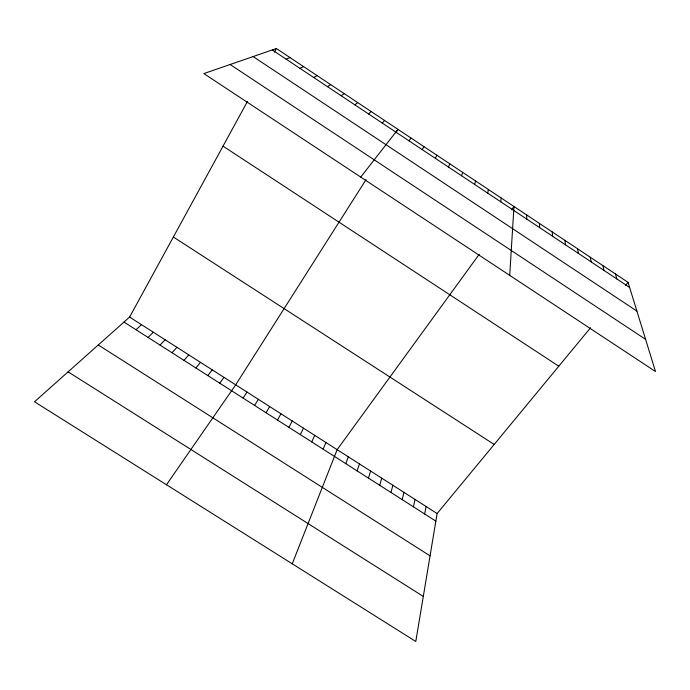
<?xml version="1.0" encoding="UTF-8"?>
<svg xmlns="http://www.w3.org/2000/svg" width="690" height="690" viewBox="0 0 690 690"><rect width="100%" height="100%" fill="white"/><g stroke="black" fill="none" stroke-linecap="round" stroke-linejoin="round"><path stroke-width="1.03" d="M526.712 219.058L526.755 214.987M509.712 275.353L513.981 206.5L511.592 209.795M500.742 201.799L501.19 197.996M590.571 327.733L437.115 513.541L415.785 641.476L34.5 401.778L129.608 317.072L247.494 101.387M487.718 193.14L488.373 189.474M424.661 513.99L426.075 506.486M413.448 506.831L415.018 499.422M402.218 499.664L403.943 492.35M474.668 184.471L475.531 180.935M390.98 492.488L392.86 485.26M379.716 485.294L381.751 478.161M368.434 478.092L370.616 471.054M461.593 175.786L462.671 172.379M357.127 470.882L359.473 463.939M345.811 463.654L348.312 456.806M292.25 563.816L337.134 449.656L479.24 254.274M448.5 167.075L449.777 163.806M323.118 449.173L325.93 442.506M311.742 441.911L314.718 435.338M435.373 158.355L436.865 155.224M300.348 434.64L303.479 428.162M288.938 427.352L292.232 420.969M274.396 52.173L276.388 48.524L628.055 282.348L655.5 371.531L203.852 73.588L276.388 48.524M277.509 420.055L280.959 413.767M422.228 149.618L423.927 146.625M266.055 412.749L269.669 406.557M254.593 405.427L258.362 399.329M366.062 179.607L235.687 384.848L166.48 484.751M395.784 132.834L397.983 129.366L360.749 177.089M243.104 398.096L247.037 392.093M409.058 140.863L410.964 138M219.722 383.174L223.983 377.361M207.828 375.584L212.253 369.875M195.908 367.977L200.505 362.371M625.468 285.479L628.055 282.348M183.98 360.361L188.741 354.85M382.234 123.036L384.58 120.457M172.017 352.728L176.951 347.32M160.046 345.078L165.143 339.773M148.048 337.427L153.318 332.218M368.581 113.962L371.142 111.521M136.034 329.751L141.476 324.654M354.902 104.871L357.687 102.577M341.196 95.763L344.207 93.616M327.465 86.638L330.691 84.629M313.709 77.496L317.159 75.633M299.917 68.327L303.6 66.611M286.109 59.15L290.007 57.581M68.103 371.85L423.298 596.419M98.265 344.983L430.06 555.847M129.608 317.072L437.115 513.541M123.993 322.066L435.847 521.131M173.363 237.015L494.178 444.446M223.034 146.151L558.797 366.209M230.132 64.506L645.607 339.368M272.265 49.947L629.625 287.454M253.109 56.571L636.913 311.112M615.471 273.982L616.851 278.967M602.87 265.598L604.043 270.454M590.243 257.206L591.218 261.933M577.59 248.797L578.367 253.385M564.92 240.362L565.49 244.829M552.224 231.926L552.587 236.256M539.502 223.465L539.666 227.665"/></g></svg>
